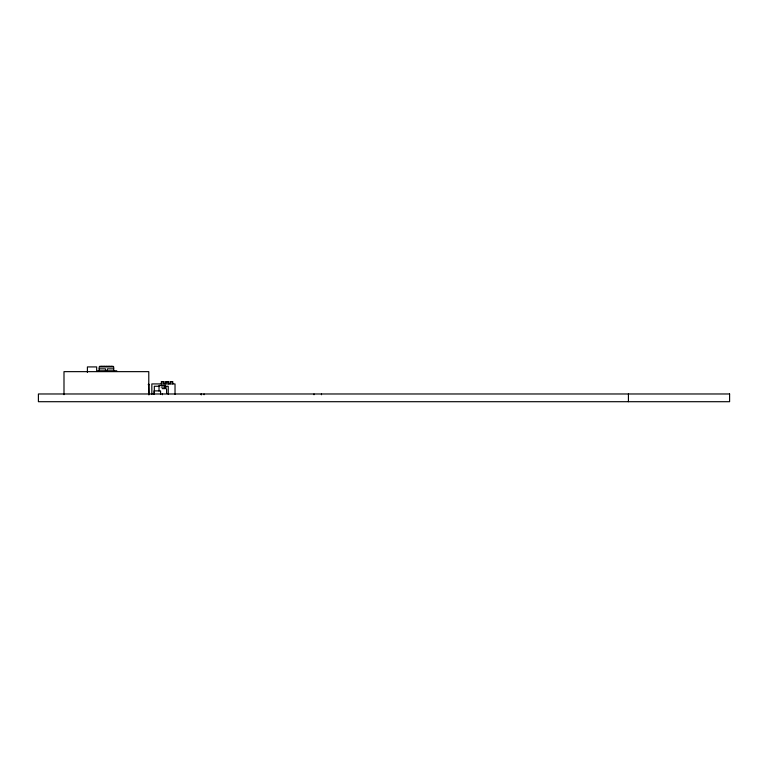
<?xml version="1.0" encoding="UTF-8"?>
<svg xmlns="http://www.w3.org/2000/svg" width="768" height="768" viewBox="0 0 768 768"><rect width="100%" height="100%" fill="white"/><g stroke="black" fill="none" stroke-linecap="round" stroke-linejoin="round"><path stroke-width="1.15" d="M99.667 366.298L101.213 366.298M101.366 366.298L102.912 366.298M103.066 366.298L104.611 366.298M104.774 366.298L106.31 366.298M106.474 366.298L108.019 366.298M108.173 366.298L109.718 366.298M109.872 366.298L111.418 366.298M111.571 366.298L113.117 366.298M99.168 368.851L105.504 368.851L105.504 370.781M113.693 368.851L107.357 368.851L107.357 370.781M116.774 370.781L96.672 370.781L96.672 366.922L87.398 366.922L87.398 372.442M148.781 384.077L149.088 394.714M148.157 384.691L149.088 384.691M159.024 386.246L154.32 386.246L154.32 394.358M165.216 386.246L168.24 386.246L168.24 394.358M161.174 387.072L166.589 387.072M162.173 388.618L166.099 388.618M628.426 393.974L628.426 401.702M321.466 393.974L321.466 394.742M313.997 393.974L313.997 394.742M204.048 393.974L204.048 394.742M201.389 393.974L201.389 394.742M201.12 393.974L201.12 394.742M175.027 394.358L175.027 383.923L151.843 383.923L151.843 394.358M172.79 383.923L172.79 381.6L170.006 381.6L170.006 383.923M172.09 381.6L172.09 382.378M170.698 381.6L170.698 382.378M168.451 383.923L168.451 381.6L165.667 381.6L165.667 383.923M167.76 381.6L167.76 382.378M166.589 389.184L166.589 393.408M166.368 381.6L166.368 382.378M165.216 387.706L165.216 385.469L159.024 385.469L159.024 391.056M164.122 383.923L164.122 381.6L161.347 381.6L161.347 383.923M163.44 381.6L163.44 382.378M162.384 393.974L162.384 394.742M162.038 381.6L162.038 382.378M160.56 394.358L160.56 390.883L154.061 390.883L154.061 394.358M148.781 394.762L148.781 371.645L63.994 371.645L63.994 394.675M113.693 370.781L113.693 366.922L99.168 366.922L99.168 370.781M729.6 393.974L38.4 393.974L38.4 401.702L729.6 401.702L729.6 393.974"/></g></svg>
